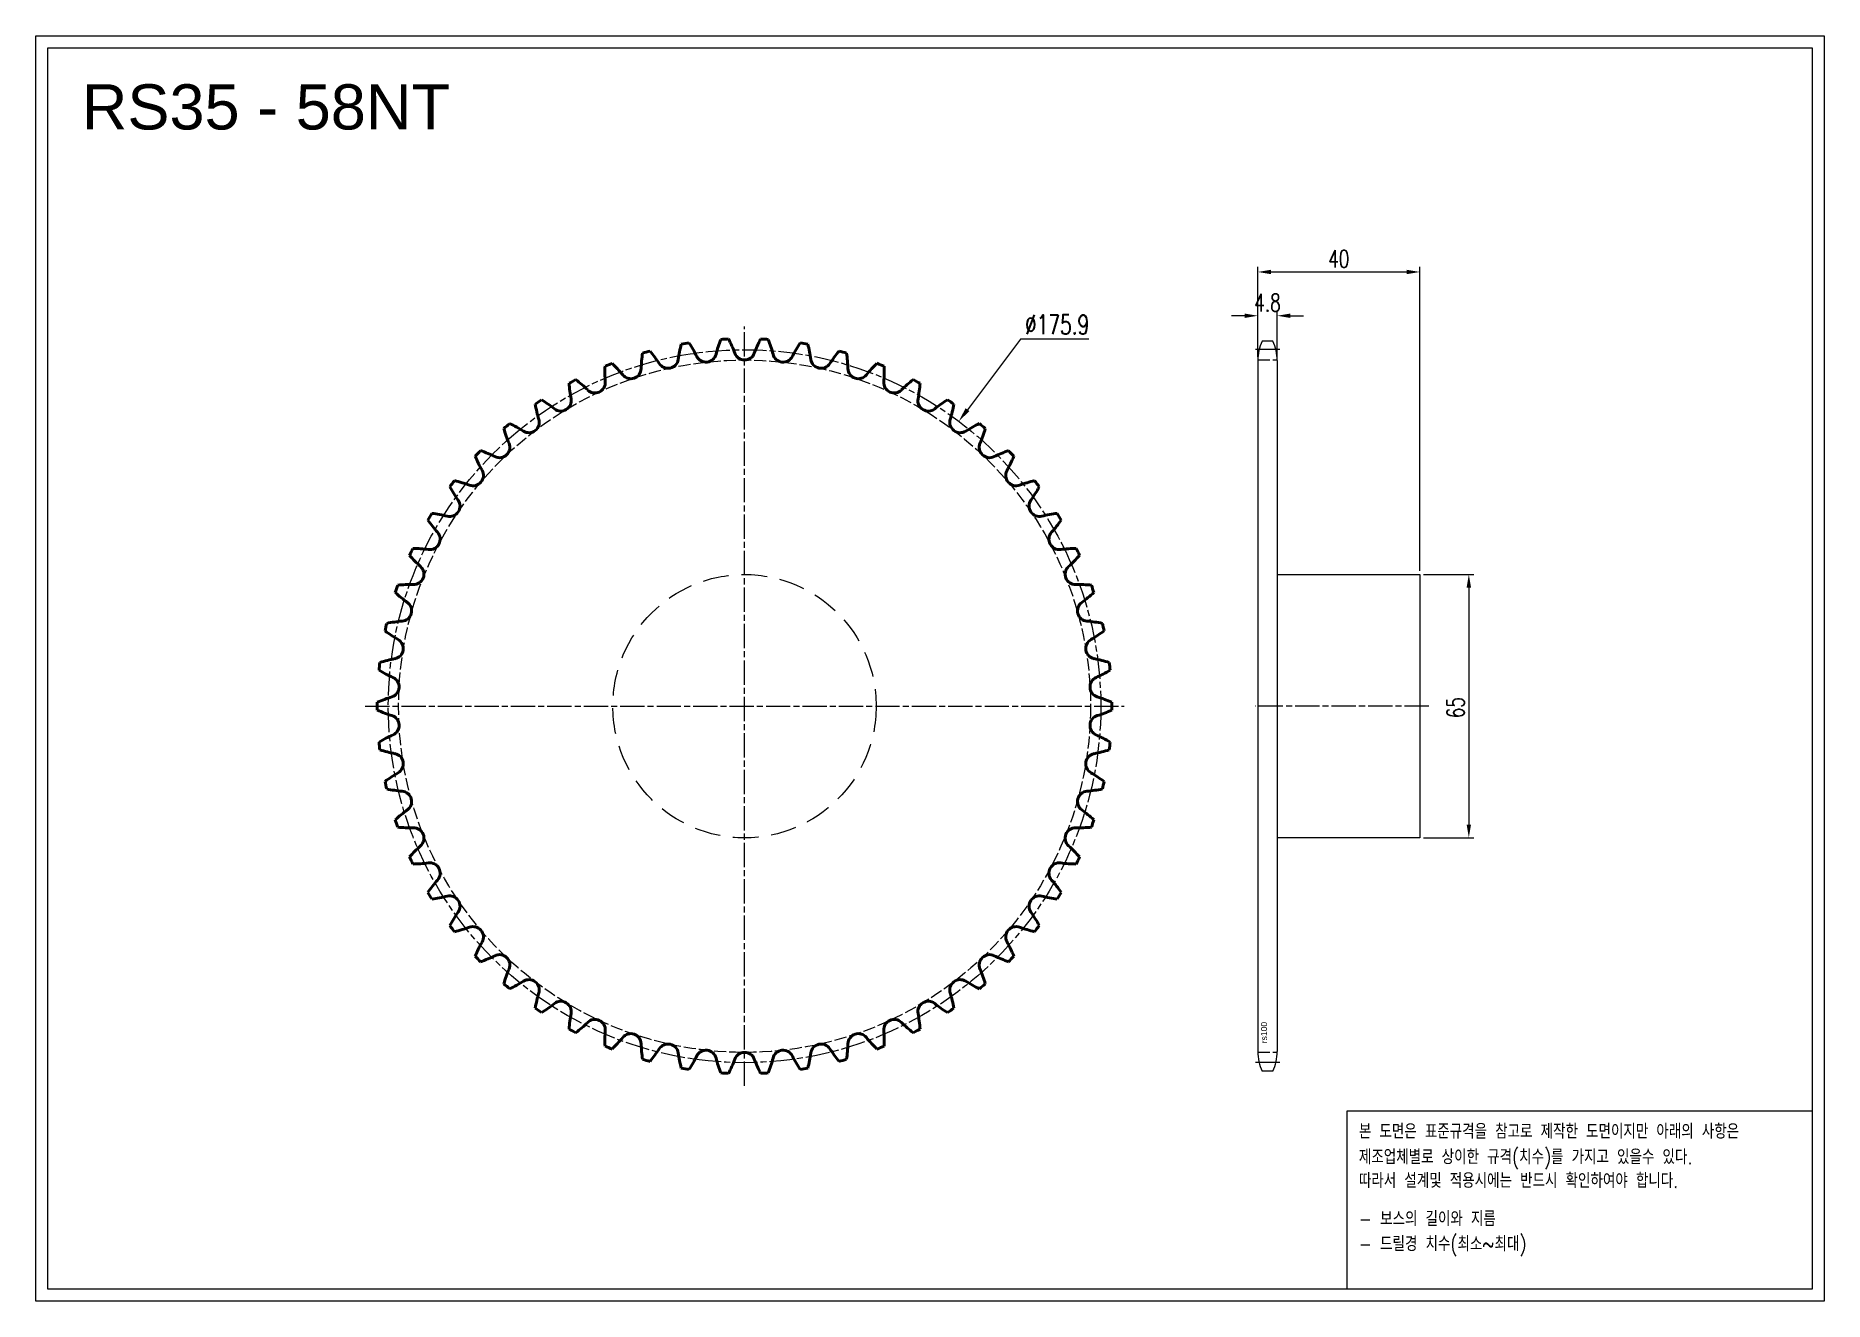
# Model space of a CAD drawing. Header units: millimetres. Extents: x -40332 to -39890, y 2111 to 2424.
import ezdxf

# ---------------------------------------------------------------- set-up
doc = ezdxf.new("R2010")
doc.units = ezdxf.units.MM
for name, pattern in [('AM_ISO02W050', [7.5, 6, -1.5]), ('AM_ISO02W050x2', [3.75, 3, -0.75]), ('AM_ISO08W050', [18, 12, -1.5, 3, -1.5]), ('AM_ISO08W050x2', [9, 6, -0.75, 1.5, -0.75]), ('HIDDEN', [9.525, 6.35, -3.175])]:
    doc.linetypes.add(name, pattern=pattern)
for name, color, linetype, lineweight in [('AM_0N', 7, 'Continuous', 50), ('AM_3N', 6, 'AM_ISO02W050', 25), ('AM_7', 4, 'AM_ISO08W050', 25), ('AM_7N', 4, 'AM_ISO08W050', 25)]:
    doc.layers.add(name, color=color, linetype=linetype, lineweight=lineweight)
doc.layers.add('HL', color=2, linetype='HIDDEN')
doc.layers.add('S-DIM', color=7, linetype='Continuous')
doc.styles.add('HAN', font='ROMANS.shx', dxfattribs={"width": 0.7, "bigfont": 'whgtxt.shx'})
doc.styles.add('HSG', font='SIMPLEX.shx', dxfattribs={"width": 0.7, "bigfont": 'HSG.shx'})
doc.styles.get("Standard").update_dxf_attribs({"font": 'arial.ttf'})
doc.dimstyles.new('APP10', dxfattribs={"dimscale": 2, "dimtxt": 2.4, "dimasz": 1.8, "dimexe": 0.7, "dimexo": 0.5, "dimgap": 0.6, "dimtad": 1, "dimtoh": 1, "dimdec": 1, "dimrnd": 0.01, "dimzin": 9, "dimdsep": 46, "dimtxsty": 'HSG', "dimcen": 0, "dimclrd": 1, "dimclre": 1, "dimclrt": 256, "dimazin": 2, "dimtp": 1, "dimtm": 1, "dimtfac": 0.5, "dimtdec": 1, "dimtofl": 0, "dimtmove": 0, "dimatfit": 3, "dimfxl": 0, "dimtvp": 1, "dimtolj": 2, "dimlwd": -1, "dimlwe": -1, "dimarcsym": 0})
doc.dimstyles.new('APP8', dxfattribs={"dimscale": 1.8, "dimtxt": 2.4, "dimasz": 1.8, "dimexe": 0.7, "dimexo": 0.5, "dimgap": 0.6, "dimtad": 1, "dimtoh": 1, "dimdec": 1, "dimrnd": 0.01, "dimzin": 9, "dimdsep": 46, "dimtxsty": 'HSG', "dimcen": 0, "dimclrd": 1, "dimclre": 1, "dimclrt": 256, "dimazin": 2, "dimtp": 1, "dimtm": 1, "dimtfac": 0.5, "dimtdec": 1, "dimtofl": 0, "dimtmove": 0, "dimatfit": 3, "dimfxl": 0, "dimtvp": 1, "dimtolj": 2, "dimlwd": -1, "dimlwe": -1, "dimarcsym": 0})

# ---------------------------------------------------------------- blocks, each defined once
blk = doc.blocks.new('*D1')
at = {"layer": 'Defpoints', "color": 0, "transparency": 16777216}
for p in [(-39989.91, 2290.85), (-39989.91, 2225.85), (-39977.8, 2225.85)]:
    blk.add_point(p, dxfattribs=at)
at = {"layer": 'S-DIM', "color": 1, "transparency": 16777216}
for p, q in [((-39989.01, 2290.85), (-39976.54, 2290.85)), ((-39977.8, 2287.61), (-39977.8, 2229.09)), ((-39989.01, 2225.85), (-39976.54, 2225.85))]:
    blk.add_line(p, q, dxfattribs=at)
for points in [[(-39978.34, 2287.61), (-39977.26, 2287.61), (-39977.8, 2290.85)], [(-39978.34, 2229.09), (-39977.26, 2229.09), (-39977.8, 2225.85)]]:
    blk.add_solid(points, dxfattribs=at)
at = {"layer": 'S-DIM', "transparency": 16777216, "insert": (-39981.04, 2257.96), "char_height": 4.32, "attachment_point": 5, "rotation": 90, "style": 'HSG'}
blk.add_mtext('\\A2;65', dxfattribs=at)
blk = doc.blocks.new('*D2')
at = {"layer": 'Defpoints', "color": 0, "transparency": 16777216}
for p in [(-40025.11, 2354.68), (-40029.91, 2343.61), (-40025.11, 2343.61)]:
    blk.add_point(p, dxfattribs=at)
at = {"layer": 'S-DIM', "color": 1, "transparency": 16777216}
for p, q in [((-40033.15, 2354.68), (-40036.39, 2354.68)), ((-40029.91, 2344.51), (-40029.91, 2355.94)), ((-40025.11, 2344.51), (-40025.11, 2355.94)), ((-40021.87, 2354.68), (-40018.63, 2354.68))]:
    blk.add_line(p, q, dxfattribs=at)
for points in [[(-40033.15, 2355.22), (-40033.15, 2354.14), (-40029.91, 2354.68)], [(-40021.87, 2355.22), (-40021.87, 2354.14), (-40025.11, 2354.68)]]:
    blk.add_solid(points, dxfattribs=at)
at = {"layer": 'S-DIM', "transparency": 16777216, "insert": (-40027.51, 2357.92), "char_height": 4.32, "attachment_point": 5, "style": 'HSG'}
blk.add_mtext('\\A2;4.8', dxfattribs=at)
blk = doc.blocks.new('*D3')
at = {"layer": 'Defpoints', "color": 0, "transparency": 16777216}
for p in [(-39989.91, 2365.48), (-40029.91, 2343.61), (-39989.91, 2290.85)]:
    blk.add_point(p, dxfattribs=at)
at = {"layer": 'S-DIM', "color": 1, "transparency": 16777216}
for p, q in [((-40029.91, 2344.51), (-40029.91, 2366.74)), ((-40026.67, 2365.48), (-39993.15, 2365.48)), ((-39989.91, 2291.75), (-39989.91, 2366.74))]:
    blk.add_line(p, q, dxfattribs=at)
for points in [[(-40026.67, 2366.02), (-40026.67, 2364.94), (-40029.91, 2365.48)], [(-39993.15, 2366.02), (-39993.15, 2364.94), (-39989.91, 2365.48)]]:
    blk.add_solid(points, dxfattribs=at)
at = {"layer": 'S-DIM', "transparency": 16777216, "insert": (-40009.91, 2368.72), "char_height": 4.32, "attachment_point": 5, "style": 'HSG'}
blk.add_mtext('\\A2;40', dxfattribs=at)
blk = doc.blocks.new('*D4')
at = {"layer": 'Defpoints', "color": 0, "transparency": 16777216}
for p in [(-40103.76, 2328.63), (-40209.54, 2188.04)]:
    blk.add_point(p, dxfattribs=at)
at = {"layer": 'S-DIM', "color": 1, "transparency": 16777216}
for p, q in [((-40088.51, 2348.9), (-40101.59, 2331.5)), ((-40071.63, 2348.9), (-40088.51, 2348.9))]:
    blk.add_line(p, q, dxfattribs=at)
blk.add_solid([(-40102.07, 2331.86), (-40101.11, 2331.14), (-40103.76, 2328.63)], dxfattribs=at)
at = {"layer": 'S-DIM', "transparency": 16777216, "insert": (-40079.47, 2352.5), "char_height": 4.8, "attachment_point": 5, "style": 'HSG'}
blk.add_mtext('\\A2;∅175.9', dxfattribs=at)
blk = doc.blocks.new('notice1')
at = {"color": 4}
blk.add_lwpolyline([(-22142.12, 1735.9), (-22053.8, 1735.9), (-22053.8, 1702.07), (-22142.12, 1702.07)], close=True, dxfattribs=at)
at = {"color": 4, "style": 'HAN', "width": 0.8}
for s, p in [('본 도면은 표준규격을 참고로 제작한 도면이지만 아래의 사항은', (-22139.9, 1730.62)), ('제조업체별로 상이한 규격(치수)를 가지고 있을수 있다.', (-22139.9, 1725.78)), ('따라서 설계및 적용시에는 반드시 확인하여야 합니다.', (-22139.9, 1721.28)), ('- 보스의 길이와 지름', (-22139.9, 1714.03)), ('- 드릴경 치수(최소~최대)', (-22139.9, 1709.27))]:
    blk.add_text(s, height=2.7949, dxfattribs=at).set_placement(p)

msp = doc.modelspace()

# ---------------------------------------------------------------- linework, layer by layer
for p, q in [((-40026.18, 2348.41), (-40028.84, 2348.41)), ((-40029.91, 2343.61), (-40029.91, 2173.09)), ((-40025.11, 2343.61), (-40025.11, 2173.09)), ((-40026.18, 2168.29), (-40028.84, 2168.29))]:
    msp.add_line(p, q)
for points in [[(-40331.67, 2423.76), (-39890.04, 2423.76), (-39890.04, 2111.5), (-40331.67, 2111.5)], [(-40328.7, 2420.79), (-39893.01, 2420.79), (-39893.01, 2114.47), (-40328.7, 2114.47)]]:
    msp.add_lwpolyline(points, close=True)
msp.add_lwpolyline([(-40025.11, 2290.85), (-39989.91, 2290.85), (-39989.91, 2225.85), (-40025.11, 2225.85)])
for centre, start, end in [((-40018.61, 2343.61), 154.8633, 180), ((-40036.41, 2343.61), 0, 25.1367), ((-40018.61, 2173.09), 180, 205.1367), ((-40036.41, 2173.09), 334.8633, 0)]:
    msp.add_arc(centre, 11.3, start, end)
at = {"layer": 'AM_0N'}
for centre, radius, start, end in [((-40145.63, 2340.25), 36.58, 171.804, 177.8448), ((-40156.65, 2258.33), 90.7, 104.9123, 106.1221), ((-40208.32, 2322.84), 36.58, 33.1897, 39.2305), ((-40136.84, 2338.58), 36.58, 165.5971, 171.6379), ((-40156.65, 2258.33), 90.7, 98.7054, 99.9152), ((-40201.04, 2328.05), 36.58, 26.9828, 33.0236), ((-40166.16, 2345.81), 2.57, 206.9828, 345.431), ((-40128.28, 2335.97), 36.58, 159.3902, 165.431), ((-40156.65, 2258.33), 90.7, 92.4985, 93.7083), ((-40193.24, 2332.44), 36.58, 20.7759, 26.8167), ((-40156.65, 2346.33), 2.57, 200.7759, 339.2241), ((-40120.05, 2332.44), 36.58, 153.1833, 159.2241), ((-40156.65, 2258.33), 90.7, 86.2917, 87.5015), ((-40185.02, 2335.97), 36.58, 14.569, 20.6098), ((-40147.13, 2345.81), 2.57, 194.569, 333.0172), ((-40112.25, 2328.05), 36.58, 146.9764, 153.0172), ((-40156.65, 2258.33), 90.7, 80.0848, 81.2946), ((-40176.46, 2338.58), 36.58, 8.3621, 14.4029), ((-40104.98, 2322.84), 36.58, 140.7695, 146.8103), ((-40156.65, 2258.33), 90.7, 73.8779, 75.0877), ((-40167.67, 2340.25), 36.58, 2.1552, 8.196), ((-40154.55, 2340.96), 36.58, 178.0109, 184.0517), ((-40156.65, 2258.33), 90.7, 111.1192, 112.329), ((-40214.99, 2316.88), 36.58, 39.3966, 45.4374), ((-40184.75, 2341.72), 2.57, 219.3966, 357.8448), ((-40175.56, 2344.27), 2.57, 213.1897, 351.6379), ((-40137.73, 2344.27), 2.57, 188.3621, 326.8103), ((-40128.55, 2341.72), 2.57, 182.1552, 320.6034), ((-40098.3, 2316.88), 36.58, 134.5626, 140.6034), ((-40156.65, 2258.33), 90.7, 67.671, 68.8808), ((-40158.74, 2340.96), 36.58, 355.9483, 1.9891), ((-40156.65, 2258.33), 90.7, 117.3261, 118.5359), ((-40163.5, 2340.7), 36.58, 184.2177, 190.2586), ((-40220.98, 2310.23), 36.58, 45.6034, 51.6443), ((-40193.6, 2338.19), 2.57, 225.6034, 4.0517), ((-40119.7, 2338.19), 2.57, 175.9483, 314.3966), ((-40092.32, 2310.23), 36.58, 128.3557, 134.3966), ((-40156.65, 2258.33), 90.7, 61.4641, 62.6739), ((-40149.8, 2340.7), 36.58, 349.7414, 355.7823), ((-40156.65, 2258.33), 90.7, 123.533, 124.7428), ((-40172.36, 2339.48), 36.58, 190.4246, 196.4655), ((-40226.21, 2302.97), 36.58, 51.8103, 57.8512), ((-40202.01, 2333.73), 2.57, 231.8103, 10.2586), ((-40111.28, 2333.73), 2.57, 169.7414, 308.1897), ((-40087.08, 2302.97), 36.58, 122.1488, 128.1897), ((-40156.65, 2258.33), 90.7, 55.2572, 56.467), ((-40140.93, 2339.48), 36.58, 343.5345, 349.5754), ((-40156.65, 2258.33), 90.7, 129.7399, 130.9497), ((-40230.63, 2295.19), 36.58, 58.0172, 64.0581), ((-40209.9, 2328.39), 2.57, 238.0172, 16.4655), ((-40103.4, 2328.39), 2.57, 163.5345, 301.9828), ((-40082.67, 2295.19), 36.58, 115.9419, 121.9828), ((-40156.65, 2258.33), 90.7, 49.0503, 50.2601), ((-40217.16, 2322.22), 2.57, 244.2241, 22.6724), ((-40181.05, 2337.3), 36.58, 196.6315, 202.6724), ((-40096.14, 2322.22), 2.57, 157.3276, 295.7759), ((-40132.25, 2337.3), 36.58, 337.3276, 343.3685), ((-40156.65, 2258.33), 90.7, 135.9468, 137.1566), ((-40189.44, 2334.2), 36.58, 202.8384, 208.8793), ((-40234.18, 2286.97), 36.58, 64.2241, 70.265), ((-40079.11, 2286.97), 36.58, 109.735, 115.7759), ((-40123.86, 2334.2), 36.58, 331.1207, 337.1616), ((-40156.65, 2258.33), 90.7, 42.8434, 44.0532), ((-40223.71, 2315.3), 2.57, 250.431, 28.8793), ((-40089.58, 2315.3), 2.57, 151.1207, 289.569), ((-40156.65, 2258.33), 90.7, 142.1537, 143.3635), ((-40197.45, 2330.21), 36.58, 209.0453, 215.0862), ((-40236.82, 2278.42), 36.58, 70.431, 76.4719), ((-40076.47, 2278.42), 36.58, 103.5281, 109.569), ((-40115.85, 2330.21), 36.58, 324.9138, 330.9547), ((-40156.65, 2258.33), 90.7, 36.6365, 37.8463), ((-40156.65, 2258.33), 90.7, 148.3606, 149.5704), ((-40238.53, 2269.63), 36.58, 76.6379, 82.6788), ((-40229.48, 2307.71), 2.57, 256.6379, 35.0862), ((-40083.82, 2307.71), 2.57, 144.9138, 283.3621), ((-40074.77, 2269.63), 36.58, 97.3212, 103.3621), ((-40156.65, 2258.33), 90.7, 30.4296, 31.6394), ((-40204.98, 2325.38), 36.58, 215.2522, 221.2931), ((-40234.39, 2299.55), 2.57, 262.8448, 41.2931), ((-40078.91, 2299.55), 2.57, 138.7069, 277.1552), ((-40108.31, 2325.38), 36.58, 318.7069, 324.7478), ((-40156.65, 2258.33), 90.7, 154.5675, 155.7773), ((-40239.27, 2260.71), 36.58, 82.8448, 88.8857), ((-40074.03, 2260.71), 36.58, 91.1143, 97.1552), ((-40156.65, 2258.33), 90.7, 24.2227, 25.4325), ((-40211.95, 2319.76), 36.58, 221.4591, 227.5), ((-40238.39, 2290.9), 2.57, 269.0517, 47.5), ((-40074.9, 2290.9), 2.57, 132.5, 270.9483), ((-40101.35, 2319.76), 36.58, 312.5, 318.5409), ((-40156.65, 2258.33), 90.7, 160.7744, 161.9842), ((-40239.04, 2251.77), 36.58, 89.0517, 95.0926), ((-40074.26, 2251.77), 36.58, 84.9074, 90.9483), ((-40156.65, 2258.33), 90.7, 18.0158, 19.2256), ((-40218.27, 2313.42), 36.58, 227.666, 233.7069), ((-40241.43, 2281.87), 2.57, 275.2586, 53.7069), ((-40071.86, 2281.87), 2.57, 126.2931, 264.7414), ((-40095.03, 2313.42), 36.58, 306.2931, 312.334), ((-40237.85, 2242.9), 36.58, 95.2586, 101.2995), ((-40075.45, 2242.9), 36.58, 78.7005, 84.7414), ((-40156.65, 2258.33), 90.7, 166.9813, 168.1911), ((-40223.86, 2306.44), 36.58, 233.8729, 239.9138), ((-40243.48, 2272.57), 2.57, 281.4655, 59.9138), ((-40069.81, 2272.57), 2.57, 120.0862, 258.5345), ((-40089.44, 2306.44), 36.58, 300.0862, 306.1271), ((-40156.65, 2258.33), 90.7, 11.8089, 13.0187), ((-40235.7, 2234.21), 36.58, 101.4655, 107.5064), ((-40077.59, 2234.21), 36.58, 72.4936, 78.5345), ((-40156.65, 2258.33), 90.7, 173.1882, 174.398), ((-40228.67, 2298.89), 36.58, 240.0798, 246.1207), ((-40084.63, 2298.89), 36.58, 293.8793, 299.9202), ((-40156.65, 2258.33), 90.7, 5.602, 6.8118), ((-40244.51, 2263.1), 2.57, 287.6724, 66.1207), ((-40068.78, 2263.1), 2.57, 113.8793, 252.3276), ((-40156.65, 2258.33), 90.7, 179.3951, 180.6049), ((-40232.63, 2225.8), 36.58, 107.6724, 113.7133), ((-40232.63, 2290.86), 36.58, 246.2867, 252.3276), ((-40080.67, 2225.8), 36.58, 66.2867, 72.3276), ((-40080.67, 2290.86), 36.58, 287.6724, 293.7133), ((-40156.65, 2258.33), 90.7, 359.3951, 0.6049), ((-40244.51, 2253.57), 2.57, 293.8793, 72.3276), ((-40068.78, 2253.57), 2.57, 107.6724, 246.1207), ((-40228.67, 2217.78), 36.58, 113.8793, 119.9202), ((-40156.65, 2258.33), 90.7, 185.602, 186.8118), ((-40084.63, 2217.78), 36.58, 60.0798, 66.1207), ((-40156.65, 2258.33), 90.7, 353.1882, 354.398), ((-40235.7, 2282.46), 36.58, 252.4936, 258.5345), ((-40243.48, 2244.1), 2.57, 300.0862, 78.5345), ((-40069.81, 2244.1), 2.57, 101.4655, 239.9138), ((-40077.59, 2282.46), 36.58, 281.4655, 287.5064), ((-40223.86, 2210.23), 36.58, 120.0862, 126.1271), ((-40156.65, 2258.33), 90.7, 191.8089, 193.0187), ((-40089.44, 2210.23), 36.58, 53.8729, 59.9138), ((-40156.65, 2258.33), 90.7, 346.9813, 348.1911), ((-40237.85, 2273.77), 36.58, 258.7005, 264.7414), ((-40241.43, 2234.79), 2.57, 306.2931, 84.7414), ((-40071.86, 2234.79), 2.57, 95.2586, 233.7069), ((-40075.45, 2273.77), 36.58, 275.2586, 281.2995), ((-40218.27, 2203.25), 36.58, 126.2931, 132.334), ((-40156.65, 2258.33), 90.7, 198.0158, 199.2256), ((-40095.03, 2203.25), 36.58, 47.666, 53.7069), ((-40156.65, 2258.33), 90.7, 340.7744, 341.9842), ((-40239.04, 2264.9), 36.58, 264.9074, 270.9483), ((-40238.39, 2225.76), 2.57, 312.5, 90.9483), ((-40074.9, 2225.76), 2.57, 89.0517, 227.5), ((-40074.26, 2264.9), 36.58, 269.0517, 275.0926), ((-40211.95, 2196.91), 36.58, 132.5, 138.5409), ((-40101.35, 2196.91), 36.58, 41.4591, 47.5), ((-40156.65, 2258.33), 90.7, 204.2227, 205.4325), ((-40239.27, 2255.95), 36.58, 271.1143, 277.1552), ((-40234.39, 2217.12), 2.57, 318.7069, 97.1552), ((-40078.91, 2217.12), 2.57, 82.8448, 221.2931), ((-40074.03, 2255.95), 36.58, 262.8448, 268.8857), ((-40156.65, 2258.33), 90.7, 334.5675, 335.7773), ((-40204.98, 2191.29), 36.58, 138.7069, 144.7478), ((-40108.31, 2191.29), 36.58, 35.2522, 41.2931), ((-40156.65, 2258.33), 90.7, 210.4296, 211.6394), ((-40238.53, 2247.03), 36.58, 277.3212, 283.3621), ((-40229.48, 2208.95), 2.57, 324.9138, 103.3621), ((-40083.82, 2208.95), 2.57, 76.6379, 215.0862), ((-40074.77, 2247.03), 36.58, 256.6379, 262.6788), ((-40156.65, 2258.33), 90.7, 328.3606, 329.5704), ((-40197.45, 2186.45), 36.58, 144.9138, 150.9547), ((-40156.65, 2258.33), 90.7, 216.6365, 217.8463), ((-40236.82, 2238.25), 36.58, 283.5281, 289.569), ((-40223.71, 2201.37), 2.57, 331.1207, 109.569), ((-40089.58, 2201.37), 2.57, 70.431, 208.8793), ((-40076.47, 2238.25), 36.58, 250.431, 256.4719), ((-40115.85, 2186.45), 36.58, 29.0453, 35.0862), ((-40156.65, 2258.33), 90.7, 322.1537, 323.3635), ((-40189.44, 2182.46), 36.58, 151.1207, 157.1616), ((-40123.86, 2182.46), 36.58, 22.8384, 28.8793), ((-40156.65, 2258.33), 90.7, 222.8434, 224.0532), ((-40234.18, 2229.7), 36.58, 289.735, 295.7759), ((-40217.16, 2194.45), 2.57, 337.3276, 115.7759), ((-40096.14, 2194.45), 2.57, 64.2241, 202.6724), ((-40079.11, 2229.7), 36.58, 244.2241, 250.265), ((-40156.65, 2258.33), 90.7, 315.9468, 317.1566), ((-40181.05, 2179.36), 36.58, 157.3276, 163.3685), ((-40209.9, 2188.28), 2.57, 343.5345, 121.9828), ((-40103.4, 2188.28), 2.57, 58.0172, 196.4655), ((-40132.25, 2179.36), 36.58, 16.6315, 22.6724), ((-40156.65, 2258.33), 90.7, 229.0503, 230.2601), ((-40230.63, 2221.48), 36.58, 295.9419, 301.9828), ((-40172.36, 2177.19), 36.58, 163.5345, 169.5754), ((-40140.93, 2177.19), 36.58, 10.4246, 16.4655), ((-40082.67, 2221.48), 36.58, 238.0172, 244.0581), ((-40156.65, 2258.33), 90.7, 309.7399, 310.9497), ((-40156.65, 2258.33), 90.7, 235.2572, 236.467), ((-40226.21, 2213.7), 36.58, 302.1488, 308.1897), ((-40202.01, 2182.94), 2.57, 349.7414, 128.1897), ((-40163.5, 2175.97), 36.58, 169.7414, 175.7823), ((-40111.28, 2182.94), 2.57, 51.8103, 190.2586), ((-40149.8, 2175.97), 36.58, 4.2177, 10.2586), ((-40087.08, 2213.7), 36.58, 231.8103, 237.8512), ((-40156.65, 2258.33), 90.7, 303.533, 304.7428), ((-40156.65, 2258.33), 90.7, 241.4641, 242.6739), ((-40220.98, 2206.44), 36.58, 308.3557, 314.3966), ((-40193.6, 2178.47), 2.57, 355.9483, 134.3966), ((-40154.55, 2175.71), 36.58, 175.9483, 181.9891), ((-40184.75, 2174.95), 2.57, 2.1552, 140.6034), ((-40128.55, 2174.95), 2.57, 39.3966, 177.8448), ((-40119.7, 2178.47), 2.57, 45.6034, 184.0517), ((-40158.74, 2175.71), 36.58, 358.0109, 4.0517), ((-40092.32, 2206.44), 36.58, 225.6034, 231.6443), ((-40156.65, 2258.33), 90.7, 297.3261, 298.5359), ((-40156.65, 2258.33), 90.7, 247.671, 248.8808), ((-40214.99, 2199.79), 36.58, 314.5626, 320.6034), ((-40145.63, 2176.42), 36.58, 182.1552, 188.196), ((-40208.32, 2193.82), 36.58, 320.7695, 326.8103), ((-40175.56, 2172.4), 2.57, 8.3621, 146.8103), ((-40166.16, 2170.86), 2.57, 14.569, 153.0172), ((-40156.65, 2170.34), 2.57, 20.7759, 159.2241), ((-40147.13, 2170.86), 2.57, 26.9828, 165.431), ((-40137.73, 2172.4), 2.57, 33.1897, 171.6379), ((-40104.98, 2193.82), 36.58, 213.1897, 219.2305), ((-40167.67, 2176.42), 36.58, 351.804, 357.8448), ((-40098.3, 2199.79), 36.58, 219.3966, 225.4374), ((-40156.65, 2258.33), 90.7, 291.1192, 292.329), ((-40156.65, 2258.33), 90.7, 253.8779, 255.0877), ((-40136.84, 2178.09), 36.58, 188.3621, 194.4029), ((-40156.65, 2258.33), 90.7, 260.0848, 261.2946), ((-40201.04, 2188.62), 36.58, 326.9764, 333.0172), ((-40128.28, 2180.7), 36.58, 194.569, 200.6098), ((-40193.24, 2184.22), 36.58, 333.1833, 339.2241), ((-40120.05, 2184.22), 36.58, 200.7759, 206.8167), ((-40185.02, 2180.7), 36.58, 339.3902, 345.431), ((-40112.25, 2188.62), 36.58, 206.9828, 213.0236), ((-40156.65, 2258.33), 90.7, 278.7054, 279.9152), ((-40176.46, 2178.09), 36.58, 345.5971, 351.6379), ((-40156.65, 2258.33), 90.7, 284.9123, 286.1221), ((-40156.65, 2258.33), 90.7, 266.2917, 267.5015), ((-40156.65, 2258.33), 90.7, 272.4985, 273.7083)]:
    msp.add_arc(centre, radius, start, end, dxfattribs=at)
at = {"layer": 'AM_3N', "linetype": 'AM_ISO02W050x2'}
for p, q in [((-40029.91, 2343.76), (-40025.12, 2343.76)), ((-40029.91, 2172.93), (-40025.12, 2172.93))]:
    msp.add_line(p, q, dxfattribs=at)
msp.add_circle((-40156.65, 2258.33), 85.43, dxfattribs=at)
at = {"layer": 'AM_7', "linetype": 'AM_ISO08W050x2'}
for p, q in [((-40024.46, 2346.33), (-40030.57, 2346.33)), ((-39987.69, 2258.35), (-40030.57, 2258.35)), ((-39987.69, 2258.35), (-40030.57, 2258.35)), ((-39987.69, 2258.35), (-40030.57, 2258.35)), ((-39987.69, 2258.33), (-40030.57, 2258.33)), ((-40024.46, 2170.37), (-40030.57, 2170.37))]:
    msp.add_line(p, q, dxfattribs=at)
msp.add_circle((-40156.65, 2258.33), 87.97, dxfattribs=at)
at = {"layer": 'AM_7N', "linetype": 'AM_ISO08W050x2'}
for p, q in [((-40156.65, 2164.64), (-40156.65, 2352.03)), ((-40250.35, 2258.33), (-40062.95, 2258.33))]:
    msp.add_line(p, q, dxfattribs=at)
at = {"layer": 'HL'}
msp.add_circle((-40156.65, 2258.33), 32.5, dxfattribs=at)

# ---------------------------------------------------------------- block references
at = {"xscale": 1.3, "yscale": 1.3, "zscale": 1.3}
msp.add_blockref('notice1', (-11223.08, -98.21), dxfattribs=at)

# ---------------------------------------------------------------- texts
msp.add_text('RS35 - 58NT', height=11.1523).set_placement((-40320.3, 2400.64))
at = {"insert": (-40029.13, 2175.15), "char_height": 1.512, "width": 6.5009, "attachment_point": 1, "rotation": 90}
msp.add_mtext('rs100', dxfattribs=at)

# ---------------------------------------------------------------- dimensions: what is measured, and where the dimension line sits
at = {"layer": 'S-DIM'}
dim = msp.add_linear_dim(base=(-39989.91, 2365.48), p1=(-40029.91, 2343.61), p2=(-39989.91, 2290.85), dimstyle='APP8', dxfattribs=at)
dim.commit()
dim.dimension.update_dxf_attribs({"geometry": '*D3', "text_midpoint": (-40009.91, 2368.72)})
dim = msp.add_linear_dim(base=(-40025.11, 2354.68), p1=(-40029.91, 2343.61), p2=(-40025.11, 2343.61), dimstyle='APP8', dxfattribs=at)
dim.commit()
dim.dimension.update_dxf_attribs({"geometry": '*D2', "text_midpoint": (-40027.51, 2354.68), "dimtype": 128})
dim = msp.add_diameter_dim_2p(p1=(-40209.54, 2188.04), p2=(-40103.76, 2328.63), dimstyle='APP10', dxfattribs=at)
dim.commit()
dim.dimension.update_dxf_attribs({"geometry": '*D4', "text_midpoint": (-40079.47, 2348.9), "dimtype": 131})
dim = msp.add_linear_dim(base=(-39977.8, 2225.85), p1=(-39989.91, 2290.85), p2=(-39989.91, 2225.85), angle=90, dimstyle='APP8', dxfattribs=at)
dim.commit()
dim.dimension.update_dxf_attribs({"geometry": '*D1', "text_midpoint": (-39977.8, 2257.96), "dimtype": 128})

doc.saveas('drawing.dxf')
